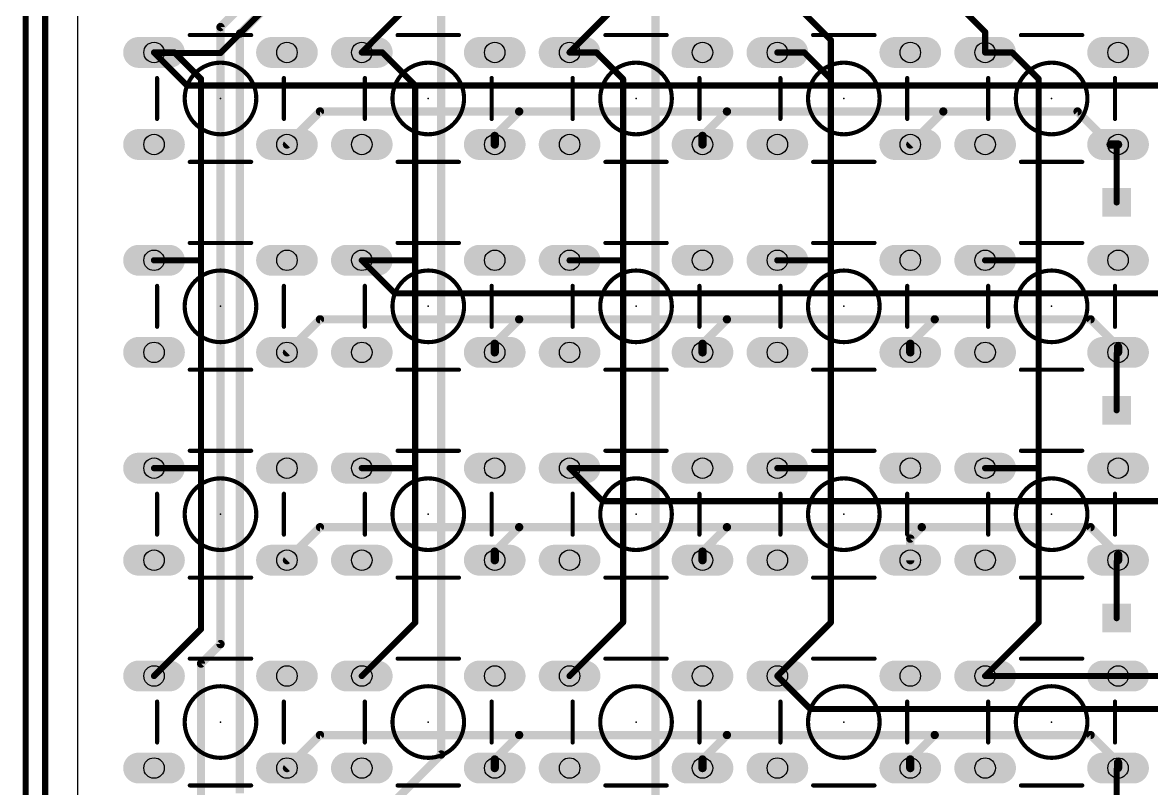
# Model space of a CAD drawing. Extents: x -3 to 108, y -3 to 135.
# Drawn here: x -2.7 to 52.5, y 28.8 to 66.3 of the extents above; entities that cross this region are included whole.
import ezdxf

# ---------------------------------------------------------------- set-up
doc = ezdxf.new("R2010")
doc.units = 0
for name, color, linetype in [('1', 22, 'CONTINUOUS'), ('16', 175, 'CONTINUOUS'), ('17', 82, 'CONTINUOUS'), ('20', 7, 'CONTINUOUS'), ('21', 253, 'CONTINUOUS'), ('23', 7, 'CONTINUOUS'), ('44', 253, 'CONTINUOUS')]:
    doc.layers.add(name, color=color, linetype=linetype)

# ---------------------------------------------------------------- blocks, each defined once
blk = doc.blocks.new('RECT')
blk.add_solid([(-0.5, -0.5), (0.5, -0.5), (-0.5, 0.5), (0.5, 0.5)])
blk = doc.blocks.new('LONGP100')
at = {"const_width": 1}
blk.add_lwpolyline([(-0.5, 0), (0.5, 0)], dxfattribs=at)
at = {"const_width": 0.5}
for points in [[(-0.5, 0.25, 1), (-0.5, -0.25)], [(0.5, -0.25, 1), (0.5, 0.25)]]:
    blk.add_lwpolyline(points, format="xyb", dxfattribs=at)

msp = doc.modelspace()

# ---------------------------------------------------------------- linework, layer by layer
at = {"layer": '1'}
for points, const_width in [([(-1.5875, -2.2225), (-1.5875, 133.985)], 0.3048), ([(10.16, 67.945), (6.985, 64.77)], 0.3048), ([(16.09, 66.9925), (13.895, 64.7975)], 0.3048), ([(25.9325, 66.675), (24.055, 64.7975)], 0.3048), ([(44.375, 65.7975), (43.4975, 66.675)], 0.3048), ([(44.375, 64.7975), (44.375, 65.7975)], 0.3048), ([(5.35, 63.1825), (3.735, 64.7975)], 0.3048), ([(3.7625, 64.77), (3.735, 64.7975)], 0.3048), ([(6.985, 64.77), (3.7625, 64.77)], 0.3048), ([(93.345, 63.1825), (5.35, 63.1825)], 0.3048), ([(11.85, 61.9125), (10.235, 60.2975)], 0.4064), ([(21.59, 61.9125), (11.85, 61.9125)], 0.4064), ([(20.395, 60.7175), (21.59, 61.9125)], 0.4064), ([(31.75, 61.9125), (21.59, 61.9125)], 0.4064), ([(30.555, 60.7175), (31.75, 61.9125)], 0.4064), ([(42.33, 61.9125), (31.75, 61.9125)], 0.4064), ([(42.33, 61.9125), (40.715, 60.2975)], 0.4064), ([(48.895, 61.9125), (42.33, 61.9125)], 0.4064), ([(50.51, 60.2975), (48.895, 61.9125)], 0.4064), ([(20.395, 60.2975), (20.395, 60.7175)], 0.4064), ([(30.555, 60.2975), (30.555, 60.7175)], 0.4064), ([(50.875, 60.2975), (50.51, 60.2975)], 0.4064), ([(50.805, 60.2275), (50.875, 60.2975)], 0.3048), ([(50.805, 57.4675), (50.805, 60.2275)], 0.3048), ([(15.51, 53.0225), (13.895, 54.6375)], 0.3048), ([(83.5025, 53.0225), (15.51, 53.0225)], 0.3048), ([(11.85, 51.7525), (10.235, 50.1375)], 0.4064), ([(21.59, 51.7525), (11.85, 51.7525)], 0.4064), ([(20.395, 50.5575), (21.59, 51.7525)], 0.4064), ([(31.75, 51.7525), (21.59, 51.7525)], 0.4064), ([(30.555, 50.5575), (31.75, 51.7525)], 0.4064), ([(41.91, 51.7525), (31.75, 51.7525)], 0.4064), ([(40.715, 50.5575), (41.91, 51.7525)], 0.4064), ([(49.53, 51.7525), (41.91, 51.7525)], 0.4064), ([(50.875, 50.4075), (49.53, 51.7525)], 0.4064), ([(20.395, 50.1375), (20.395, 50.5575)], 0.4064), ([(30.555, 50.1375), (30.555, 50.5575)], 0.4064), ([(40.715, 50.1375), (40.715, 50.5575)], 0.4064), ([(50.805, 50.0675), (50.875, 50.1375)], 0.3048), ([(50.875, 50.1375), (50.875, 50.4075)], 0.4064), ([(50.805, 47.3075), (50.805, 50.0675)], 0.3048), ([(25.67, 42.8625), (24.055, 44.4775)], 0.3048), ([(73.025, 42.8625), (25.67, 42.8625)], 0.3048), ([(11.85, 41.5925), (10.235, 39.9775)], 0.4064), ([(21.59, 41.5925), (11.85, 41.5925)], 0.4064), ([(20.395, 40.3975), (21.59, 41.5925)], 0.4064), ([(31.75, 41.5925), (21.59, 41.5925)], 0.4064), ([(30.555, 40.3975), (31.75, 41.5925)], 0.4064), ([(41.275, 41.5925), (31.75, 41.5925)], 0.4064), ([(40.715, 41.0325), (41.275, 41.5925)], 0.4064), ([(49.53, 41.5925), (41.275, 41.5925)], 0.4064), ([(50.875, 40.2475), (49.53, 41.5925)], 0.4064), ([(40.715, 39.9775), (40.715, 41.0325)], 0.4064), ([(20.395, 39.9775), (20.395, 40.3975)], 0.4064), ([(30.555, 39.9775), (30.555, 40.3975)], 0.4064), ([(50.875, 39.9775), (50.875, 40.2475)], 0.4064), ([(50.805, 39.9075), (50.875, 39.9775)], 0.3048), ([(50.805, 37.1475), (50.805, 39.9075)], 0.3048), ([(35.83, 32.7025), (34.215, 34.3175)], 0.3048), ([(62.865, 32.7025), (35.83, 32.7025)], 0.3048), ([(11.85, 31.4325), (10.235, 29.8175)], 0.4064), ([(21.59, 31.4325), (11.85, 31.4325)], 0.4064), ([(20.395, 30.2375), (21.59, 31.4325)], 0.4064), ([(31.75, 31.4325), (21.59, 31.4325)], 0.4064), ([(30.555, 30.2375), (31.75, 31.4325)], 0.4064), ([(41.91, 31.4325), (31.75, 31.4325)], 0.4064), ([(40.715, 30.2375), (41.91, 31.4325)], 0.4064), ([(49.53, 31.4325), (41.91, 31.4325)], 0.4064), ([(50.875, 30.0875), (49.53, 31.4325)], 0.4064), ([(20.395, 29.8175), (20.395, 30.2375)], 0.4064), ([(30.555, 29.8175), (30.555, 30.2375)], 0.4064), ([(40.715, 29.8175), (40.715, 30.2375)], 0.4064), ([(50.805, 29.7475), (50.875, 29.8175)], 0.3048), ([(50.805, 26.9875), (50.805, 29.7475)], 0.3048), ([(50.875, 29.8175), (50.875, 30.0875)], 0.4064)]:
    msp.add_lwpolyline(points, dxfattribs=dict(at, const_width=const_width))
for points, const_width in [([(44.4512, 65.7975, 1), (44.2988, 65.7975)], 0.1524), ([(44.3211, 65.7436, 1), (44.4289, 65.8514)], 0.1524), ([(3.7889, 64.8514, 1), (3.6811, 64.7436)], 0.1524), ([(3.7889, 64.8514, 1), (3.6811, 64.7436)], 0.1524), ([(3.7625, 64.8462, 1), (3.7625, 64.6938)], 0.1524), ([(3.7086, 64.7161, 1), (3.8164, 64.8239)], 0.1524), ([(6.9311, 64.8239, 1), (7.0389, 64.7161)], 0.1524), ([(6.985, 64.6938, 1), (6.985, 64.8462)], 0.1524), ([(13.8411, 64.8514, 1), (13.9489, 64.7436)], 0.1524), ([(24.0011, 64.8514, 1), (24.1089, 64.7436)], 0.1524), ([(44.2988, 64.7975, 1), (44.4512, 64.7975)], 0.1524), ([(5.35, 63.2587, 1), (5.35, 63.1063)], 0.1524), ([(5.2961, 63.1286, 1), (5.4039, 63.2364)], 0.1524), ([(11.85, 62.0141, 1), (11.85, 61.8109)], 0.2032), ([(11.9218, 61.8407, 1), (11.7782, 61.9843)], 0.2032), ([(21.59, 62.0141, 1), (21.59, 61.8109)], 0.2032), ([(21.6618, 61.8407, 1), (21.5182, 61.9843)], 0.2032), ([(21.59, 61.8109, 1), (21.59, 62.0141)], 0.2032), ([(31.75, 62.0141, 1), (31.75, 61.8109)], 0.2032), ([(31.8218, 61.8407, 1), (31.6782, 61.9843)], 0.2032), ([(31.75, 61.8109, 1), (31.75, 62.0141)], 0.2032), ([(42.33, 62.0141, 1), (42.33, 61.8109)], 0.2032), ([(42.4018, 61.8407, 1), (42.2582, 61.9843)], 0.2032), ([(42.33, 61.8109, 1), (42.33, 62.0141)], 0.2032), ([(48.9668, 61.9843, 1), (48.8232, 61.8407)], 0.2032), ([(48.895, 61.8109, 1), (48.895, 62.0141)], 0.2032), ([(20.4966, 60.7175, 1), (20.2934, 60.7175)], 0.2032), ([(20.3232, 60.7893, 1), (20.4668, 60.6457)], 0.2032), ([(30.6566, 60.7175, 1), (30.4534, 60.7175)], 0.2032), ([(30.4832, 60.7893, 1), (30.6268, 60.6457)], 0.2032), ([(10.1632, 60.3693, 1), (10.3068, 60.2257)], 0.2032), ([(20.2934, 60.2975, 1), (20.4966, 60.2975)], 0.2032), ([(30.4534, 60.2975, 1), (30.6566, 60.2975)], 0.2032), ([(40.6432, 60.3693, 1), (40.7868, 60.2257)], 0.2032), ([(50.51, 60.3991, 1), (50.51, 60.1959)], 0.2032), ([(50.4382, 60.2257, 1), (50.5818, 60.3693)], 0.2032), ([(50.8812, 60.2275, 1), (50.7288, 60.2275)], 0.1524), ([(50.7511, 60.2814, 1), (50.8589, 60.1736)], 0.1524), ([(50.9289, 60.2436, 1), (50.8211, 60.3514)], 0.1524), ([(50.875, 60.1959, 1), (50.875, 60.3991)], 0.2032), ([(50.7288, 57.4675, 1), (50.8812, 57.4675)], 0.1524), ([(13.9489, 54.6914, 1), (13.8411, 54.5836)], 0.1524), ([(15.51, 53.0987, 1), (15.51, 52.9463)], 0.1524), ([(15.4561, 52.9686, 1), (15.5639, 53.0764)], 0.1524), ([(11.85, 51.8541, 1), (11.85, 51.6509)], 0.2032), ([(11.9218, 51.6807, 1), (11.7782, 51.8243)], 0.2032), ([(21.59, 51.8541, 1), (21.59, 51.6509)], 0.2032), ([(21.6618, 51.6807, 1), (21.5182, 51.8243)], 0.2032), ([(21.59, 51.6509, 1), (21.59, 51.8541)], 0.2032), ([(31.75, 51.8541, 1), (31.75, 51.6509)], 0.2032), ([(31.8218, 51.6807, 1), (31.6782, 51.8243)], 0.2032), ([(31.75, 51.6509, 1), (31.75, 51.8541)], 0.2032), ([(41.91, 51.8541, 1), (41.91, 51.6509)], 0.2032), ([(41.9818, 51.6807, 1), (41.8382, 51.8243)], 0.2032), ([(41.91, 51.6509, 1), (41.91, 51.8541)], 0.2032), ([(49.6018, 51.8243, 1), (49.4582, 51.6807)], 0.2032), ([(49.53, 51.6509, 1), (49.53, 51.8541)], 0.2032), ([(10.1632, 50.2093, 1), (10.3068, 50.0657)], 0.2032), ([(20.4966, 50.5575, 1), (20.2934, 50.5575)], 0.2032), ([(20.2934, 50.1375, 1), (20.4966, 50.1375)], 0.2032), ([(20.3232, 50.6293, 1), (20.4668, 50.4857)], 0.2032), ([(30.6566, 50.5575, 1), (30.4534, 50.5575)], 0.2032), ([(30.4534, 50.1375, 1), (30.6566, 50.1375)], 0.2032), ([(30.4832, 50.6293, 1), (30.6268, 50.4857)], 0.2032), ([(40.8166, 50.5575, 1), (40.6134, 50.5575)], 0.2032), ([(40.6134, 50.1375, 1), (40.8166, 50.1375)], 0.2032), ([(40.6432, 50.6293, 1), (40.7868, 50.4857)], 0.2032), ([(50.9766, 50.4075, 1), (50.7734, 50.4075)], 0.2032), ([(50.7734, 50.1375, 1), (50.9766, 50.1375)], 0.2032), ([(50.8032, 50.3357, 1), (50.9468, 50.4793)], 0.2032), ([(50.9289, 50.0836, 1), (50.8211, 50.1914)], 0.1524), ([(50.8812, 50.0675, 1), (50.7288, 50.0675)], 0.1524), ([(50.7511, 50.1214, 1), (50.8589, 50.0136)], 0.1524), ([(50.7288, 47.3075, 1), (50.8812, 47.3075)], 0.1524), ([(24.1089, 44.5314, 1), (24.0011, 44.4236)], 0.1524), ([(25.67, 42.9387, 1), (25.67, 42.7863)], 0.1524), ([(25.6161, 42.8086, 1), (25.7239, 42.9164)], 0.1524), ([(11.85, 41.6941, 1), (11.85, 41.4909)], 0.2032), ([(11.9218, 41.5207, 1), (11.7782, 41.6643)], 0.2032), ([(21.59, 41.6941, 1), (21.59, 41.4909)], 0.2032), ([(21.6618, 41.5207, 1), (21.5182, 41.6643)], 0.2032), ([(21.59, 41.4909, 1), (21.59, 41.6941)], 0.2032), ([(31.75, 41.6941, 1), (31.75, 41.4909)], 0.2032), ([(31.8218, 41.5207, 1), (31.6782, 41.6643)], 0.2032), ([(31.75, 41.4909, 1), (31.75, 41.6941)], 0.2032), ([(41.275, 41.6941, 1), (41.275, 41.4909)], 0.2032), ([(41.3468, 41.5207, 1), (41.2032, 41.6643)], 0.2032), ([(41.275, 41.4909, 1), (41.275, 41.6941)], 0.2032), ([(49.6018, 41.6643, 1), (49.4582, 41.5207)], 0.2032), ([(49.53, 41.4909, 1), (49.53, 41.6941)], 0.2032), ([(40.8166, 41.0325, 1), (40.6134, 41.0325)], 0.2032), ([(40.6432, 41.1043, 1), (40.7868, 40.9607)], 0.2032), ([(20.4966, 40.3975, 1), (20.2934, 40.3975)], 0.2032), ([(20.3232, 40.4693, 1), (20.4668, 40.3257)], 0.2032), ([(30.6566, 40.3975, 1), (30.4534, 40.3975)], 0.2032), ([(30.4832, 40.4693, 1), (30.6268, 40.3257)], 0.2032), ([(50.9766, 40.2475, 1), (50.7734, 40.2475)], 0.2032), ([(50.8032, 40.1757, 1), (50.9468, 40.3193)], 0.2032), ([(10.1632, 40.0493, 1), (10.3068, 39.9057)], 0.2032), ([(20.2934, 39.9775, 1), (20.4966, 39.9775)], 0.2032), ([(30.4534, 39.9775, 1), (30.6566, 39.9775)], 0.2032), ([(40.6134, 39.9775, 1), (40.8166, 39.9775)], 0.2032), ([(50.8812, 39.9075, 1), (50.7288, 39.9075)], 0.1524), ([(50.7511, 39.9614, 1), (50.8589, 39.8536)], 0.1524), ([(50.7734, 39.9775, 1), (50.9766, 39.9775)], 0.2032), ([(50.9289, 39.9236, 1), (50.8211, 40.0314)], 0.1524), ([(50.7288, 37.1475, 1), (50.8812, 37.1475)], 0.1524), ([(34.2689, 34.3714, 1), (34.1611, 34.2636)], 0.1524), ([(35.83, 32.7787, 1), (35.83, 32.6263)], 0.1524), ([(35.7761, 32.6486, 1), (35.8839, 32.7564)], 0.1524), ([(11.85, 31.5341, 1), (11.85, 31.3309)], 0.2032), ([(11.9218, 31.3607, 1), (11.7782, 31.5043)], 0.2032), ([(21.59, 31.5341, 1), (21.59, 31.3309)], 0.2032), ([(21.6618, 31.3607, 1), (21.5182, 31.5043)], 0.2032), ([(21.59, 31.3309, 1), (21.59, 31.5341)], 0.2032), ([(31.75, 31.5341, 1), (31.75, 31.3309)], 0.2032), ([(31.8218, 31.3607, 1), (31.6782, 31.5043)], 0.2032), ([(31.75, 31.3309, 1), (31.75, 31.5341)], 0.2032), ([(41.91, 31.5341, 1), (41.91, 31.3309)], 0.2032), ([(41.9818, 31.3607, 1), (41.8382, 31.5043)], 0.2032), ([(41.91, 31.3309, 1), (41.91, 31.5341)], 0.2032), ([(49.6018, 31.5043, 1), (49.4582, 31.3607)], 0.2032), ([(49.53, 31.3309, 1), (49.53, 31.5341)], 0.2032), ([(20.4966, 30.2375, 1), (20.2934, 30.2375)], 0.2032), ([(20.3232, 30.3093, 1), (20.4668, 30.1657)], 0.2032), ([(30.6566, 30.2375, 1), (30.4534, 30.2375)], 0.2032), ([(30.4832, 30.3093, 1), (30.6268, 30.1657)], 0.2032), ([(40.8166, 30.2375, 1), (40.6134, 30.2375)], 0.2032), ([(40.6432, 30.3093, 1), (40.7868, 30.1657)], 0.2032), ([(10.1632, 29.8893, 1), (10.3068, 29.7457)], 0.2032), ([(20.2934, 29.8175, 1), (20.4966, 29.8175)], 0.2032), ([(30.4534, 29.8175, 1), (30.6566, 29.8175)], 0.2032), ([(40.6134, 29.8175, 1), (40.8166, 29.8175)], 0.2032), ([(50.8812, 29.7475, 1), (50.7288, 29.7475)], 0.1524), ([(50.7511, 29.8014, 1), (50.8589, 29.6936)], 0.1524), ([(50.9766, 30.0875, 1), (50.7734, 30.0875)], 0.2032), ([(50.7734, 29.8175, 1), (50.9766, 29.8175)], 0.2032), ([(50.8032, 30.0157, 1), (50.9468, 30.1593)], 0.2032), ([(50.9289, 29.7636, 1), (50.8211, 29.8714)], 0.1524)]:
    msp.add_lwpolyline(points, format="xyb", dxfattribs=dict(at, const_width=const_width))
at = {"layer": '16'}
for points, const_width in [([(-2.54, -2.54), (-2.54, 134.62)], 0.3048), ([(6.985, 66.04), (16.51, 75.565)], 0.4064), ([(16.8275, 74.6125), (7.9375, 65.7225)], 0.4064), ([(17.78, 72.39), (17.78, 30.48)], 0.4064), ([(28.2575, 68.8975), (28.2575, 26.67)], 0.4064), ([(34.925, 67.31), (36.83, 65.405)], 0.3048), ([(6.985, 35.8775), (6.985, 66.04)], 0.4064), ([(7.9375, 65.7225), (7.9375, 28.575)], 0.4064), ([(36.83, 65.405), (36.83, 63.5)], 0.3048), ([(3.735, 64.7975), (4.735, 64.7975)], 0.3048), ([(4.735, 64.7975), (6.0325, 63.5)], 0.3048), ([(13.895, 64.7975), (14.895, 64.7975)], 0.3048), ([(14.895, 64.7975), (16.51, 63.1825)], 0.3048), ([(24.055, 64.7975), (25.3725, 64.7975)], 0.3048), ([(25.3725, 64.7975), (26.67, 63.5)], 0.3048), ([(34.215, 64.7975), (35.5325, 64.7975)], 0.3048), ([(35.5325, 64.7975), (36.83, 63.5)], 0.3048), ([(44.375, 64.7975), (45.6925, 64.7975)], 0.3048), ([(45.6925, 64.7975), (46.99, 63.5)], 0.3048), ([(6.0325, 63.5), (6.0325, 54.61)], 0.3048), ([(26.67, 63.5), (26.67, 54.61)], 0.3048), ([(36.83, 63.5), (36.83, 54.61)], 0.3048), ([(46.99, 63.5), (46.99, 54.61)], 0.3048), ([(16.51, 63.1825), (16.51, 54.61)], 0.3048), ([(3.735, 54.6375), (6.005, 54.6375)], 0.3048), ([(6.005, 54.6375), (6.0325, 54.61)], 0.3048), ([(6.0325, 54.61), (6.0325, 44.45)], 0.3048), ([(13.895, 54.6375), (16.4825, 54.6375)], 0.3048), ([(16.4825, 54.6375), (16.51, 54.61)], 0.3048), ([(16.51, 54.61), (16.51, 44.45)], 0.3048), ([(24.055, 54.6375), (26.6425, 54.6375)], 0.3048), ([(26.6425, 54.6375), (26.67, 54.61)], 0.3048), ([(26.67, 54.61), (26.67, 44.45)], 0.3048), ([(34.215, 54.6375), (36.8025, 54.6375)], 0.3048), ([(36.8025, 54.6375), (36.83, 54.61)], 0.3048), ([(36.83, 54.61), (36.83, 44.45)], 0.3048), ([(44.375, 54.6375), (46.9625, 54.6375)], 0.3048), ([(46.9625, 54.6375), (46.99, 54.61)], 0.3048), ([(46.99, 54.61), (46.99, 44.45)], 0.3048), ([(3.735, 44.4775), (6.005, 44.4775)], 0.3048), ([(6.005, 44.4775), (6.0325, 44.45)], 0.3048), ([(6.0325, 44.45), (6.0325, 36.615)], 0.3048), ([(13.895, 44.4775), (16.4825, 44.4775)], 0.3048), ([(16.4825, 44.4775), (16.51, 44.45)], 0.3048), ([(16.51, 44.45), (16.51, 36.9325)], 0.3048), ([(24.055, 44.4775), (26.6425, 44.4775)], 0.3048), ([(26.6425, 44.4775), (26.67, 44.45)], 0.3048), ([(26.67, 44.45), (26.67, 36.9325)], 0.3048), ([(34.215, 44.4775), (36.8025, 44.4775)], 0.3048), ([(36.8025, 44.4775), (36.83, 44.45)], 0.3048), ([(36.83, 44.45), (36.83, 36.9325)], 0.3048), ([(44.375, 44.4775), (46.9625, 44.4775)], 0.3048), ([(46.9625, 44.4775), (46.99, 44.45)], 0.3048), ([(46.99, 44.45), (46.99, 36.9325)], 0.3048), ([(16.51, 36.9325), (13.895, 34.3175)], 0.3048), ([(26.67, 36.9325), (24.055, 34.3175)], 0.3048), ([(36.83, 36.9325), (34.215, 34.3175)], 0.3048), ([(46.99, 36.9325), (44.375, 34.3175)], 0.3048), ([(6.0325, 36.615), (3.735, 34.3175)], 0.3048), ([(6.0325, 34.925), (6.985, 35.8775)], 0.4064), ([(6.0325, 28.2575), (6.0325, 34.925)], 0.4064), ([(54.535, 34.3175), (44.375, 34.3175)], 0.3048), ([(17.78, 30.48), (15.24, 27.94)], 0.4064)]:
    msp.add_lwpolyline(points, dxfattribs=dict(at, const_width=const_width))
for points, const_width in [([(7.0866, 66.04, 1), (6.8834, 66.04)], 0.2032), ([(6.9132, 66.1118, 1), (7.0568, 65.9682)], 0.2032), ([(8.0391, 65.7225, 1), (7.8359, 65.7225)], 0.2032), ([(7.8657, 65.7943, 1), (8.0093, 65.6507)], 0.2032), ([(36.9062, 65.405, 1), (36.7538, 65.405)], 0.1524), ([(36.7761, 65.3511, 1), (36.8839, 65.4589)], 0.1524), ([(3.735, 64.8737, 1), (3.735, 64.7213)], 0.1524), ([(4.7889, 64.8514, 1), (4.6811, 64.7436)], 0.1524), ([(4.735, 64.7213, 1), (4.735, 64.8737)], 0.1524), ([(13.895, 64.8737, 1), (13.895, 64.7213)], 0.1524), ([(14.9489, 64.8514, 1), (14.8411, 64.7436)], 0.1524), ([(14.895, 64.7213, 1), (14.895, 64.8737)], 0.1524), ([(24.055, 64.8737, 1), (24.055, 64.7213)], 0.1524), ([(25.4264, 64.8514, 1), (25.3186, 64.7436)], 0.1524), ([(25.3725, 64.7213, 1), (25.3725, 64.8737)], 0.1524), ([(34.215, 64.8737, 1), (34.215, 64.7213)], 0.1524), ([(35.5864, 64.8514, 1), (35.4786, 64.7436)], 0.1524), ([(35.5325, 64.7213, 1), (35.5325, 64.8737)], 0.1524), ([(44.375, 64.8737, 1), (44.375, 64.7213)], 0.1524), ([(45.7464, 64.8514, 1), (45.6386, 64.7436)], 0.1524), ([(45.6925, 64.7213, 1), (45.6925, 64.8737)], 0.1524), ([(6.1087, 63.5, 1), (5.9563, 63.5)], 0.1524), ([(5.9786, 63.4461, 1), (6.0864, 63.5539)], 0.1524), ([(26.7462, 63.5, 1), (26.5938, 63.5)], 0.1524), ([(26.6161, 63.4461, 1), (26.7239, 63.5539)], 0.1524), ([(36.9062, 63.5, 1), (36.7538, 63.5)], 0.1524), ([(36.7538, 63.5, 1), (36.9062, 63.5)], 0.1524), ([(36.7761, 63.4461, 1), (36.8839, 63.5539)], 0.1524), ([(47.0662, 63.5, 1), (46.9138, 63.5)], 0.1524), ([(46.9361, 63.4461, 1), (47.0439, 63.5539)], 0.1524), ([(16.5862, 63.1825, 1), (16.4338, 63.1825)], 0.1524), ([(16.4561, 63.1286, 1), (16.5639, 63.2364)], 0.1524), ([(3.735, 54.7137, 1), (3.735, 54.5613)], 0.1524), ([(6.0589, 54.6914, 1), (5.9511, 54.5836)], 0.1524), ([(6.1087, 54.61, 1), (5.9563, 54.61)], 0.1524), ([(5.9563, 54.61, 1), (6.1087, 54.61)], 0.1524), ([(5.9786, 54.5561, 1), (6.0864, 54.6639)], 0.1524), ([(6.005, 54.5613, 1), (6.005, 54.7137)], 0.1524), ([(13.895, 54.7137, 1), (13.895, 54.5613)], 0.1524), ([(16.5364, 54.6914, 1), (16.4286, 54.5836)], 0.1524), ([(16.5862, 54.61, 1), (16.4338, 54.61)], 0.1524), ([(16.4338, 54.61, 1), (16.5862, 54.61)], 0.1524), ([(16.4561, 54.5561, 1), (16.5639, 54.6639)], 0.1524), ([(16.4825, 54.5613, 1), (16.4825, 54.7137)], 0.1524), ([(24.055, 54.7137, 1), (24.055, 54.5613)], 0.1524), ([(26.6964, 54.6914, 1), (26.5886, 54.5836)], 0.1524), ([(26.7462, 54.61, 1), (26.5938, 54.61)], 0.1524), ([(26.5938, 54.61, 1), (26.7462, 54.61)], 0.1524), ([(26.6161, 54.5561, 1), (26.7239, 54.6639)], 0.1524), ([(26.6425, 54.5613, 1), (26.6425, 54.7137)], 0.1524), ([(34.215, 54.7137, 1), (34.215, 54.5613)], 0.1524), ([(36.8564, 54.6914, 1), (36.7486, 54.5836)], 0.1524), ([(36.9062, 54.61, 1), (36.7538, 54.61)], 0.1524), ([(36.7538, 54.61, 1), (36.9062, 54.61)], 0.1524), ([(36.7761, 54.5561, 1), (36.8839, 54.6639)], 0.1524), ([(36.8025, 54.5613, 1), (36.8025, 54.7137)], 0.1524), ([(44.375, 54.7137, 1), (44.375, 54.5613)], 0.1524), ([(47.0164, 54.6914, 1), (46.9086, 54.5836)], 0.1524), ([(47.0662, 54.61, 1), (46.9138, 54.61)], 0.1524), ([(46.9138, 54.61, 1), (47.0662, 54.61)], 0.1524), ([(46.9361, 54.5561, 1), (47.0439, 54.6639)], 0.1524), ([(46.9625, 54.5613, 1), (46.9625, 54.7137)], 0.1524), ([(3.735, 44.5537, 1), (3.735, 44.4013)], 0.1524), ([(6.0589, 44.5314, 1), (5.9511, 44.4236)], 0.1524), ([(6.1087, 44.45, 1), (5.9563, 44.45)], 0.1524), ([(5.9563, 44.45, 1), (6.1087, 44.45)], 0.1524), ([(5.9786, 44.3961, 1), (6.0864, 44.5039)], 0.1524), ([(6.005, 44.4013, 1), (6.005, 44.5537)], 0.1524), ([(13.895, 44.5537, 1), (13.895, 44.4013)], 0.1524), ([(16.5364, 44.5314, 1), (16.4286, 44.4236)], 0.1524), ([(16.5862, 44.45, 1), (16.4338, 44.45)], 0.1524), ([(16.4338, 44.45, 1), (16.5862, 44.45)], 0.1524), ([(16.4561, 44.3961, 1), (16.5639, 44.5039)], 0.1524), ([(16.4825, 44.4013, 1), (16.4825, 44.5537)], 0.1524), ([(24.055, 44.5537, 1), (24.055, 44.4013)], 0.1524), ([(26.6964, 44.5314, 1), (26.5886, 44.4236)], 0.1524), ([(26.7462, 44.45, 1), (26.5938, 44.45)], 0.1524), ([(26.5938, 44.45, 1), (26.7462, 44.45)], 0.1524), ([(26.6161, 44.3961, 1), (26.7239, 44.5039)], 0.1524), ([(26.6425, 44.4013, 1), (26.6425, 44.5537)], 0.1524), ([(34.215, 44.5537, 1), (34.215, 44.4013)], 0.1524), ([(36.8564, 44.5314, 1), (36.7486, 44.4236)], 0.1524), ([(36.9062, 44.45, 1), (36.7538, 44.45)], 0.1524), ([(36.7538, 44.45, 1), (36.9062, 44.45)], 0.1524), ([(36.7761, 44.3961, 1), (36.8839, 44.5039)], 0.1524), ([(36.8025, 44.4013, 1), (36.8025, 44.5537)], 0.1524), ([(44.375, 44.5537, 1), (44.375, 44.4013)], 0.1524), ([(47.0164, 44.5314, 1), (46.9086, 44.4236)], 0.1524), ([(47.0662, 44.45, 1), (46.9138, 44.45)], 0.1524), ([(46.9138, 44.45, 1), (47.0662, 44.45)], 0.1524), ([(46.9361, 44.3961, 1), (47.0439, 44.5039)], 0.1524), ([(46.9625, 44.4013, 1), (46.9625, 44.5537)], 0.1524), ([(16.4338, 36.9325, 1), (16.5862, 36.9325)], 0.1524), ([(16.5639, 36.8786, 1), (16.4561, 36.9864)], 0.1524), ([(26.5938, 36.9325, 1), (26.7462, 36.9325)], 0.1524), ([(26.7239, 36.8786, 1), (26.6161, 36.9864)], 0.1524), ([(36.7538, 36.9325, 1), (36.9062, 36.9325)], 0.1524), ([(36.8839, 36.8786, 1), (36.7761, 36.9864)], 0.1524), ([(46.9138, 36.9325, 1), (47.0662, 36.9325)], 0.1524), ([(47.0439, 36.8786, 1), (46.9361, 36.9864)], 0.1524), ([(5.9563, 36.615, 1), (6.1087, 36.615)], 0.1524), ([(6.0864, 36.5611, 1), (5.9786, 36.6689)], 0.1524), ([(6.8834, 35.8775, 1), (7.0866, 35.8775)], 0.2032), ([(7.0568, 35.8057, 1), (6.9132, 35.9493)], 0.2032), ([(6.1341, 34.925, 1), (5.9309, 34.925)], 0.2032), ([(5.9607, 34.9968, 1), (6.1043, 34.8532)], 0.2032), ([(3.6811, 34.3714, 1), (3.7889, 34.2636)], 0.1524), ([(13.8411, 34.3714, 1), (13.9489, 34.2636)], 0.1524), ([(24.0011, 34.3714, 1), (24.1089, 34.2636)], 0.1524), ([(34.1611, 34.3714, 1), (34.2689, 34.2636)], 0.1524), ([(44.375, 34.3937, 1), (44.375, 34.2413)], 0.1524), ([(44.3211, 34.3714, 1), (44.4289, 34.2636)], 0.1524), ([(17.6784, 30.48, 1), (17.8816, 30.48)], 0.2032), ([(17.8518, 30.4082, 1), (17.7082, 30.5518)], 0.2032)]:
    msp.add_lwpolyline(points, format="xyb", dxfattribs=dict(at, const_width=const_width))
at = {"layer": '20'}
msp.add_line((0, 132.3975), (0, 0), dxfattribs=at)
at = {"layer": '21', "const_width": 0.2032}
for points in [[(8.485, 65.6475), (5.485, 65.6475)], [(18.645, 65.6475), (15.645, 65.6475)], [(28.805, 65.6475), (25.805, 65.6475)], [(38.965, 65.6475), (35.965, 65.6475)], [(49.125, 65.6475), (46.125, 65.6475)], [(3.885, 61.5475), (3.885, 63.5475)], [(10.085, 61.5475), (10.085, 63.5475)], [(14.045, 61.5475), (14.045, 63.5475)], [(20.245, 61.5475), (20.245, 63.5475)], [(24.205, 61.5475), (24.205, 63.5475)], [(30.405, 61.5475), (30.405, 63.5475)], [(34.365, 61.5475), (34.365, 63.5475)], [(40.565, 61.5475), (40.565, 63.5475)], [(44.525, 61.5475), (44.525, 63.5475)], [(50.725, 61.5475), (50.725, 63.5475)], [(8.485, 59.4475), (5.485, 59.4475)], [(18.645, 59.4475), (15.645, 59.4475)], [(28.805, 59.4475), (25.805, 59.4475)], [(38.965, 59.4475), (35.965, 59.4475)], [(49.125, 59.4475), (46.125, 59.4475)], [(8.485, 55.4875), (5.485, 55.4875)], [(18.645, 55.4875), (15.645, 55.4875)], [(28.805, 55.4875), (25.805, 55.4875)], [(38.965, 55.4875), (35.965, 55.4875)], [(49.125, 55.4875), (46.125, 55.4875)], [(3.885, 51.3875), (3.885, 53.3875)], [(10.085, 51.3875), (10.085, 53.3875)], [(14.045, 51.3875), (14.045, 53.3875)], [(20.245, 51.3875), (20.245, 53.3875)], [(24.205, 51.3875), (24.205, 53.3875)], [(30.405, 51.3875), (30.405, 53.3875)], [(34.365, 51.3875), (34.365, 53.3875)], [(40.565, 51.3875), (40.565, 53.3875)], [(44.525, 51.3875), (44.525, 53.3875)], [(50.725, 51.3875), (50.725, 53.3875)], [(8.485, 49.2875), (5.485, 49.2875)], [(18.645, 49.2875), (15.645, 49.2875)], [(28.805, 49.2875), (25.805, 49.2875)], [(38.965, 49.2875), (35.965, 49.2875)], [(49.125, 49.2875), (46.125, 49.2875)], [(8.485, 45.3275), (5.485, 45.3275)], [(18.645, 45.3275), (15.645, 45.3275)], [(28.805, 45.3275), (25.805, 45.3275)], [(38.965, 45.3275), (35.965, 45.3275)], [(49.125, 45.3275), (46.125, 45.3275)], [(3.885, 41.2275), (3.885, 43.2275)], [(10.085, 41.2275), (10.085, 43.2275)], [(14.045, 41.2275), (14.045, 43.2275)], [(20.245, 41.2275), (20.245, 43.2275)], [(24.205, 41.2275), (24.205, 43.2275)], [(30.405, 41.2275), (30.405, 43.2275)], [(34.365, 41.2275), (34.365, 43.2275)], [(40.565, 41.2275), (40.565, 43.2275)], [(44.525, 41.2275), (44.525, 43.2275)], [(50.725, 41.2275), (50.725, 43.2275)], [(8.485, 39.1275), (5.485, 39.1275)], [(18.645, 39.1275), (15.645, 39.1275)], [(28.805, 39.1275), (25.805, 39.1275)], [(38.965, 39.1275), (35.965, 39.1275)], [(49.125, 39.1275), (46.125, 39.1275)], [(8.485, 35.1675), (5.485, 35.1675)], [(18.645, 35.1675), (15.645, 35.1675)], [(28.805, 35.1675), (25.805, 35.1675)], [(38.965, 35.1675), (35.965, 35.1675)], [(49.125, 35.1675), (46.125, 35.1675)], [(3.885, 31.0675), (3.885, 33.0675)], [(10.085, 31.0675), (10.085, 33.0675)], [(14.045, 31.0675), (14.045, 33.0675)], [(20.245, 31.0675), (20.245, 33.0675)], [(24.205, 31.0675), (24.205, 33.0675)], [(30.405, 31.0675), (30.405, 33.0675)], [(34.365, 31.0675), (34.365, 33.0675)], [(40.565, 31.0675), (40.565, 33.0675)], [(44.525, 31.0675), (44.525, 33.0675)], [(50.725, 31.0675), (50.725, 33.0675)], [(8.485, 28.9675), (5.485, 28.9675)], [(18.645, 28.9675), (15.645, 28.9675)], [(28.805, 28.9675), (25.805, 28.9675)], [(38.965, 28.9675), (35.965, 28.9675)], [(49.125, 28.9675), (46.125, 28.9675)]]:
    msp.add_lwpolyline(points, dxfattribs=at)
at = {"layer": '21'}
for points, const_width in [([(5.485, 65.6983, 1), (5.485, 65.5967)], 0.1016), ([(8.485, 65.5967, 1), (8.485, 65.6983)], 0.1016), ([(15.645, 65.6983, 1), (15.645, 65.5967)], 0.1016), ([(18.645, 65.5967, 1), (18.645, 65.6983)], 0.1016), ([(25.805, 65.6983, 1), (25.805, 65.5967)], 0.1016), ([(28.805, 65.5967, 1), (28.805, 65.6983)], 0.1016), ([(35.965, 65.6983, 1), (35.965, 65.5967)], 0.1016), ([(38.965, 65.5967, 1), (38.965, 65.6983)], 0.1016), ([(46.125, 65.6983, 1), (46.125, 65.5967)], 0.1016), ([(49.125, 65.5967, 1), (49.125, 65.6983)], 0.1016), ([(6.985, 60.7975, 1), (6.985, 64.2975, 1), (6.985, 60.7975)], 0.2032), ([(17.145, 60.7975, 1), (17.145, 64.2975, 1), (17.145, 60.7975)], 0.2032), ([(27.305, 60.7975, 1), (27.305, 64.2975, 1), (27.305, 60.7975)], 0.2032), ([(37.465, 60.7975, 1), (37.465, 64.2975, 1), (37.465, 60.7975)], 0.2032), ([(47.625, 60.7975, 1), (47.625, 64.2975, 1), (47.625, 60.7975)], 0.2032), ([(3.9358, 63.5475, 1), (3.8342, 63.5475)], 0.1016), ([(10.1358, 63.5475, 1), (10.0342, 63.5475)], 0.1016), ([(14.0958, 63.5475, 1), (13.9942, 63.5475)], 0.1016), ([(20.2958, 63.5475, 1), (20.1942, 63.5475)], 0.1016), ([(24.2558, 63.5475, 1), (24.1542, 63.5475)], 0.1016), ([(30.4558, 63.5475, 1), (30.3542, 63.5475)], 0.1016), ([(34.4158, 63.5475, 1), (34.3142, 63.5475)], 0.1016), ([(40.6158, 63.5475, 1), (40.5142, 63.5475)], 0.1016), ([(44.5758, 63.5475, 1), (44.4742, 63.5475)], 0.1016), ([(50.7758, 63.5475, 1), (50.6742, 63.5475)], 0.1016), ([(3.8342, 61.5475, 1), (3.9358, 61.5475)], 0.1016), ([(10.0342, 61.5475, 1), (10.1358, 61.5475)], 0.1016), ([(13.9942, 61.5475, 1), (14.0958, 61.5475)], 0.1016), ([(20.1942, 61.5475, 1), (20.2958, 61.5475)], 0.1016), ([(24.1542, 61.5475, 1), (24.2558, 61.5475)], 0.1016), ([(30.3542, 61.5475, 1), (30.4558, 61.5475)], 0.1016), ([(34.3142, 61.5475, 1), (34.4158, 61.5475)], 0.1016), ([(40.5142, 61.5475, 1), (40.6158, 61.5475)], 0.1016), ([(44.4742, 61.5475, 1), (44.5758, 61.5475)], 0.1016), ([(50.6742, 61.5475, 1), (50.7758, 61.5475)], 0.1016), ([(5.485, 59.4983, 1), (5.485, 59.3967)], 0.1016), ([(8.485, 59.3967, 1), (8.485, 59.4983)], 0.1016), ([(15.645, 59.4983, 1), (15.645, 59.3967)], 0.1016), ([(18.645, 59.3967, 1), (18.645, 59.4983)], 0.1016), ([(25.805, 59.4983, 1), (25.805, 59.3967)], 0.1016), ([(28.805, 59.3967, 1), (28.805, 59.4983)], 0.1016), ([(35.965, 59.4983, 1), (35.965, 59.3967)], 0.1016), ([(38.965, 59.3967, 1), (38.965, 59.4983)], 0.1016), ([(46.125, 59.4983, 1), (46.125, 59.3967)], 0.1016), ([(49.125, 59.3967, 1), (49.125, 59.4983)], 0.1016), ([(5.485, 55.5383, 1), (5.485, 55.4367)], 0.1016), ([(8.485, 55.4367, 1), (8.485, 55.5383)], 0.1016), ([(15.645, 55.5383, 1), (15.645, 55.4367)], 0.1016), ([(18.645, 55.4367, 1), (18.645, 55.5383)], 0.1016), ([(25.805, 55.5383, 1), (25.805, 55.4367)], 0.1016), ([(28.805, 55.4367, 1), (28.805, 55.5383)], 0.1016), ([(35.965, 55.5383, 1), (35.965, 55.4367)], 0.1016), ([(38.965, 55.4367, 1), (38.965, 55.5383)], 0.1016), ([(46.125, 55.5383, 1), (46.125, 55.4367)], 0.1016), ([(49.125, 55.4367, 1), (49.125, 55.5383)], 0.1016), ([(6.985, 50.6375, 1), (6.985, 54.1375, 1), (6.985, 50.6375)], 0.2032), ([(17.145, 50.6375, 1), (17.145, 54.1375, 1), (17.145, 50.6375)], 0.2032), ([(27.305, 50.6375, 1), (27.305, 54.1375, 1), (27.305, 50.6375)], 0.2032), ([(37.465, 50.6375, 1), (37.465, 54.1375, 1), (37.465, 50.6375)], 0.2032), ([(47.625, 50.6375, 1), (47.625, 54.1375, 1), (47.625, 50.6375)], 0.2032), ([(3.9358, 53.3875, 1), (3.8342, 53.3875)], 0.1016), ([(10.1358, 53.3875, 1), (10.0342, 53.3875)], 0.1016), ([(14.0958, 53.3875, 1), (13.9942, 53.3875)], 0.1016), ([(20.2958, 53.3875, 1), (20.1942, 53.3875)], 0.1016), ([(24.2558, 53.3875, 1), (24.1542, 53.3875)], 0.1016), ([(30.4558, 53.3875, 1), (30.3542, 53.3875)], 0.1016), ([(34.4158, 53.3875, 1), (34.3142, 53.3875)], 0.1016), ([(40.6158, 53.3875, 1), (40.5142, 53.3875)], 0.1016), ([(44.5758, 53.3875, 1), (44.4742, 53.3875)], 0.1016), ([(50.7758, 53.3875, 1), (50.6742, 53.3875)], 0.1016), ([(3.8342, 51.3875, 1), (3.9358, 51.3875)], 0.1016), ([(10.0342, 51.3875, 1), (10.1358, 51.3875)], 0.1016), ([(13.9942, 51.3875, 1), (14.0958, 51.3875)], 0.1016), ([(20.1942, 51.3875, 1), (20.2958, 51.3875)], 0.1016), ([(24.1542, 51.3875, 1), (24.2558, 51.3875)], 0.1016), ([(30.3542, 51.3875, 1), (30.4558, 51.3875)], 0.1016), ([(34.3142, 51.3875, 1), (34.4158, 51.3875)], 0.1016), ([(40.5142, 51.3875, 1), (40.6158, 51.3875)], 0.1016), ([(44.4742, 51.3875, 1), (44.5758, 51.3875)], 0.1016), ([(50.6742, 51.3875, 1), (50.7758, 51.3875)], 0.1016), ([(5.485, 49.3383, 1), (5.485, 49.2367)], 0.1016), ([(8.485, 49.2367, 1), (8.485, 49.3383)], 0.1016), ([(15.645, 49.3383, 1), (15.645, 49.2367)], 0.1016), ([(18.645, 49.2367, 1), (18.645, 49.3383)], 0.1016), ([(25.805, 49.3383, 1), (25.805, 49.2367)], 0.1016), ([(28.805, 49.2367, 1), (28.805, 49.3383)], 0.1016), ([(35.965, 49.3383, 1), (35.965, 49.2367)], 0.1016), ([(38.965, 49.2367, 1), (38.965, 49.3383)], 0.1016), ([(46.125, 49.3383, 1), (46.125, 49.2367)], 0.1016), ([(49.125, 49.2367, 1), (49.125, 49.3383)], 0.1016), ([(5.485, 45.3783, 1), (5.485, 45.2767)], 0.1016), ([(8.485, 45.2767, 1), (8.485, 45.3783)], 0.1016), ([(15.645, 45.3783, 1), (15.645, 45.2767)], 0.1016), ([(18.645, 45.2767, 1), (18.645, 45.3783)], 0.1016), ([(25.805, 45.3783, 1), (25.805, 45.2767)], 0.1016), ([(28.805, 45.2767, 1), (28.805, 45.3783)], 0.1016), ([(35.965, 45.3783, 1), (35.965, 45.2767)], 0.1016), ([(38.965, 45.2767, 1), (38.965, 45.3783)], 0.1016), ([(46.125, 45.3783, 1), (46.125, 45.2767)], 0.1016), ([(49.125, 45.2767, 1), (49.125, 45.3783)], 0.1016), ([(6.985, 40.4775, 1), (6.985, 43.9775, 1), (6.985, 40.4775)], 0.2032), ([(17.145, 40.4775, 1), (17.145, 43.9775, 1), (17.145, 40.4775)], 0.2032), ([(27.305, 40.4775, 1), (27.305, 43.9775, 1), (27.305, 40.4775)], 0.2032), ([(37.465, 40.4775, 1), (37.465, 43.9775, 1), (37.465, 40.4775)], 0.2032), ([(47.625, 40.4775, 1), (47.625, 43.9775, 1), (47.625, 40.4775)], 0.2032), ([(3.9358, 43.2275, 1), (3.8342, 43.2275)], 0.1016), ([(10.1358, 43.2275, 1), (10.0342, 43.2275)], 0.1016), ([(14.0958, 43.2275, 1), (13.9942, 43.2275)], 0.1016), ([(20.2958, 43.2275, 1), (20.1942, 43.2275)], 0.1016), ([(24.2558, 43.2275, 1), (24.1542, 43.2275)], 0.1016), ([(30.4558, 43.2275, 1), (30.3542, 43.2275)], 0.1016), ([(34.4158, 43.2275, 1), (34.3142, 43.2275)], 0.1016), ([(40.6158, 43.2275, 1), (40.5142, 43.2275)], 0.1016), ([(44.5758, 43.2275, 1), (44.4742, 43.2275)], 0.1016), ([(50.7758, 43.2275, 1), (50.6742, 43.2275)], 0.1016), ([(3.8342, 41.2275, 1), (3.9358, 41.2275)], 0.1016), ([(10.0342, 41.2275, 1), (10.1358, 41.2275)], 0.1016), ([(13.9942, 41.2275, 1), (14.0958, 41.2275)], 0.1016), ([(20.1942, 41.2275, 1), (20.2958, 41.2275)], 0.1016), ([(24.1542, 41.2275, 1), (24.2558, 41.2275)], 0.1016), ([(30.3542, 41.2275, 1), (30.4558, 41.2275)], 0.1016), ([(34.3142, 41.2275, 1), (34.4158, 41.2275)], 0.1016), ([(40.5142, 41.2275, 1), (40.6158, 41.2275)], 0.1016), ([(44.4742, 41.2275, 1), (44.5758, 41.2275)], 0.1016), ([(50.6742, 41.2275, 1), (50.7758, 41.2275)], 0.1016), ([(5.485, 39.1783, 1), (5.485, 39.0767)], 0.1016), ([(8.485, 39.0767, 1), (8.485, 39.1783)], 0.1016), ([(15.645, 39.1783, 1), (15.645, 39.0767)], 0.1016), ([(18.645, 39.0767, 1), (18.645, 39.1783)], 0.1016), ([(25.805, 39.1783, 1), (25.805, 39.0767)], 0.1016), ([(28.805, 39.0767, 1), (28.805, 39.1783)], 0.1016), ([(35.965, 39.1783, 1), (35.965, 39.0767)], 0.1016), ([(38.965, 39.0767, 1), (38.965, 39.1783)], 0.1016), ([(46.125, 39.1783, 1), (46.125, 39.0767)], 0.1016), ([(49.125, 39.0767, 1), (49.125, 39.1783)], 0.1016), ([(5.485, 35.2183, 1), (5.485, 35.1167)], 0.1016), ([(8.485, 35.1167, 1), (8.485, 35.2183)], 0.1016), ([(15.645, 35.2183, 1), (15.645, 35.1167)], 0.1016), ([(18.645, 35.1167, 1), (18.645, 35.2183)], 0.1016), ([(25.805, 35.2183, 1), (25.805, 35.1167)], 0.1016), ([(28.805, 35.1167, 1), (28.805, 35.2183)], 0.1016), ([(35.965, 35.2183, 1), (35.965, 35.1167)], 0.1016), ([(38.965, 35.1167, 1), (38.965, 35.2183)], 0.1016), ([(46.125, 35.2183, 1), (46.125, 35.1167)], 0.1016), ([(49.125, 35.1167, 1), (49.125, 35.2183)], 0.1016), ([(6.985, 30.3175, 1), (6.985, 33.8175, 1), (6.985, 30.3175)], 0.2032), ([(17.145, 30.3175, 1), (17.145, 33.8175, 1), (17.145, 30.3175)], 0.2032), ([(27.305, 30.3175, 1), (27.305, 33.8175, 1), (27.305, 30.3175)], 0.2032), ([(37.465, 30.3175, 1), (37.465, 33.8175, 1), (37.465, 30.3175)], 0.2032), ([(47.625, 30.3175, 1), (47.625, 33.8175, 1), (47.625, 30.3175)], 0.2032), ([(3.9358, 33.0675, 1), (3.8342, 33.0675)], 0.1016), ([(10.1358, 33.0675, 1), (10.0342, 33.0675)], 0.1016), ([(14.0958, 33.0675, 1), (13.9942, 33.0675)], 0.1016), ([(20.2958, 33.0675, 1), (20.1942, 33.0675)], 0.1016), ([(24.2558, 33.0675, 1), (24.1542, 33.0675)], 0.1016), ([(30.4558, 33.0675, 1), (30.3542, 33.0675)], 0.1016), ([(34.4158, 33.0675, 1), (34.3142, 33.0675)], 0.1016), ([(40.6158, 33.0675, 1), (40.5142, 33.0675)], 0.1016), ([(44.5758, 33.0675, 1), (44.4742, 33.0675)], 0.1016), ([(50.7758, 33.0675, 1), (50.6742, 33.0675)], 0.1016), ([(3.8342, 31.0675, 1), (3.9358, 31.0675)], 0.1016), ([(10.0342, 31.0675, 1), (10.1358, 31.0675)], 0.1016), ([(13.9942, 31.0675, 1), (14.0958, 31.0675)], 0.1016), ([(20.1942, 31.0675, 1), (20.2958, 31.0675)], 0.1016), ([(24.1542, 31.0675, 1), (24.2558, 31.0675)], 0.1016), ([(30.3542, 31.0675, 1), (30.4558, 31.0675)], 0.1016), ([(34.3142, 31.0675, 1), (34.4158, 31.0675)], 0.1016), ([(40.5142, 31.0675, 1), (40.6158, 31.0675)], 0.1016), ([(44.4742, 31.0675, 1), (44.5758, 31.0675)], 0.1016), ([(50.6742, 31.0675, 1), (50.7758, 31.0675)], 0.1016), ([(5.485, 29.0183, 1), (5.485, 28.9167)], 0.1016), ([(8.485, 28.9167, 1), (8.485, 29.0183)], 0.1016), ([(15.645, 29.0183, 1), (15.645, 28.9167)], 0.1016), ([(18.645, 28.9167, 1), (18.645, 29.0183)], 0.1016), ([(25.805, 29.0183, 1), (25.805, 28.9167)], 0.1016), ([(28.805, 28.9167, 1), (28.805, 29.0183)], 0.1016), ([(35.965, 29.0183, 1), (35.965, 28.9167)], 0.1016), ([(38.965, 28.9167, 1), (38.965, 29.0183)], 0.1016), ([(46.125, 29.0183, 1), (46.125, 28.9167)], 0.1016), ([(49.125, 28.9167, 1), (49.125, 29.0183)], 0.1016)]:
    msp.add_lwpolyline(points, format="xyb", dxfattribs=dict(at, const_width=const_width))
at = {"layer": '23'}
for p in [(6.985, 62.5475), (17.145, 62.5475), (27.305, 62.5475), (37.465, 62.5475), (47.625, 62.5475), (6.985, 52.3875), (17.145, 52.3875), (27.305, 52.3875), (37.465, 52.3875), (47.625, 52.3875), (6.985, 42.2275), (17.145, 42.2275), (27.305, 42.2275), (37.465, 42.2275), (47.625, 42.2275), (6.985, 32.0675), (17.145, 32.0675), (27.305, 32.0675), (37.465, 32.0675), (47.625, 32.0675)]:
    msp.add_point(p, dxfattribs=at)
at = {"layer": '44'}
for centre in [(3.735, 64.7975), (10.235, 64.7975), (13.895, 64.7975), (20.395, 64.7975), (24.055, 64.7975), (30.555, 64.7975), (34.215, 64.7975), (40.715, 64.7975), (44.375, 64.7975), (50.875, 64.7975), (3.735, 60.2975), (10.235, 60.2975), (13.895, 60.2975), (20.395, 60.2975), (24.055, 60.2975), (30.555, 60.2975), (34.215, 60.2975), (40.715, 60.2975), (44.375, 60.2975), (50.875, 60.2975), (3.735, 54.6375), (10.235, 54.6375), (13.895, 54.6375), (20.395, 54.6375), (24.055, 54.6375), (30.555, 54.6375), (34.215, 54.6375), (40.715, 54.6375), (44.375, 54.6375), (50.875, 54.6375), (3.735, 50.1375), (10.235, 50.1375), (13.895, 50.1375), (20.395, 50.1375), (24.055, 50.1375), (30.555, 50.1375), (34.215, 50.1375), (40.715, 50.1375), (44.375, 50.1375), (50.875, 50.1375), (3.735, 44.4775), (10.235, 44.4775), (13.895, 44.4775), (20.395, 44.4775), (24.055, 44.4775), (30.555, 44.4775), (34.215, 44.4775), (40.715, 44.4775), (44.375, 44.4775), (50.875, 44.4775), (3.735, 39.9775), (10.235, 39.9775), (13.895, 39.9775), (20.395, 39.9775), (24.055, 39.9775), (30.555, 39.9775), (34.215, 39.9775), (40.715, 39.9775), (44.375, 39.9775), (50.875, 39.9775), (3.735, 34.3175), (10.235, 34.3175), (13.895, 34.3175), (20.395, 34.3175), (24.055, 34.3175), (30.555, 34.3175), (34.215, 34.3175), (40.715, 34.3175), (44.375, 34.3175), (50.875, 34.3175), (3.735, 29.8175), (10.235, 29.8175), (13.895, 29.8175), (20.395, 29.8175), (24.055, 29.8175), (30.555, 29.8175), (34.215, 29.8175), (40.715, 29.8175), (44.375, 29.8175), (50.875, 29.8175)]:
    msp.add_circle(centre, 0.5, dxfattribs=at)

# ---------------------------------------------------------------- block references
at = {"layer": '1', "xscale": 1.4, "yscale": 1.4, "rotation": 180}
for p in [(50.805, 57.4675), (50.805, 47.3075), (50.805, 37.1475)]:
    msp.add_blockref('RECT', p, dxfattribs=at)
at = {"layer": '17', "xscale": 1.508, "yscale": 1.508}
for p in [(3.735, 64.7975), (3.735, 64.7975), (10.235, 64.7975), (10.235, 64.7975), (13.895, 64.7975), (13.895, 64.7975), (20.395, 64.7975), (20.395, 64.7975), (24.055, 64.7975), (24.055, 64.7975), (30.555, 64.7975), (30.555, 64.7975), (34.215, 64.7975), (34.215, 64.7975), (40.715, 64.7975), (40.715, 64.7975), (44.375, 64.7975), (44.375, 64.7975), (50.875, 64.7975), (50.875, 64.7975), (3.735, 60.2975), (3.735, 60.2975), (10.235, 60.2975), (10.235, 60.2975), (13.895, 60.2975), (13.895, 60.2975), (20.395, 60.2975), (20.395, 60.2975), (24.055, 60.2975), (24.055, 60.2975), (30.555, 60.2975), (30.555, 60.2975), (34.215, 60.2975), (34.215, 60.2975), (40.715, 60.2975), (40.715, 60.2975), (44.375, 60.2975), (44.375, 60.2975), (50.875, 60.2975), (50.875, 60.2975), (3.735, 54.6375), (3.735, 54.6375), (10.235, 54.6375), (10.235, 54.6375), (13.895, 54.6375), (13.895, 54.6375), (20.395, 54.6375), (20.395, 54.6375), (24.055, 54.6375), (24.055, 54.6375), (30.555, 54.6375), (30.555, 54.6375), (34.215, 54.6375), (34.215, 54.6375), (40.715, 54.6375), (40.715, 54.6375), (44.375, 54.6375), (44.375, 54.6375), (50.875, 54.6375), (50.875, 54.6375), (3.735, 50.1375), (3.735, 50.1375), (10.235, 50.1375), (10.235, 50.1375), (13.895, 50.1375), (13.895, 50.1375), (20.395, 50.1375), (20.395, 50.1375), (24.055, 50.1375), (24.055, 50.1375), (30.555, 50.1375), (30.555, 50.1375), (34.215, 50.1375), (34.215, 50.1375), (40.715, 50.1375), (40.715, 50.1375), (44.375, 50.1375), (44.375, 50.1375), (50.875, 50.1375), (50.875, 50.1375), (3.735, 44.4775), (3.735, 44.4775), (10.235, 44.4775), (10.235, 44.4775), (13.895, 44.4775), (13.895, 44.4775), (20.395, 44.4775), (20.395, 44.4775), (24.055, 44.4775), (24.055, 44.4775), (30.555, 44.4775), (30.555, 44.4775), (34.215, 44.4775), (34.215, 44.4775), (40.715, 44.4775), (40.715, 44.4775), (44.375, 44.4775), (44.375, 44.4775), (50.875, 44.4775), (50.875, 44.4775), (3.735, 39.9775), (3.735, 39.9775), (10.235, 39.9775), (10.235, 39.9775), (13.895, 39.9775), (13.895, 39.9775), (20.395, 39.9775), (20.395, 39.9775), (24.055, 39.9775), (24.055, 39.9775), (30.555, 39.9775), (30.555, 39.9775), (34.215, 39.9775), (34.215, 39.9775), (40.715, 39.9775), (40.715, 39.9775), (44.375, 39.9775), (44.375, 39.9775), (50.875, 39.9775), (50.875, 39.9775), (3.735, 34.3175), (3.735, 34.3175), (10.235, 34.3175), (10.235, 34.3175), (13.895, 34.3175), (13.895, 34.3175), (20.395, 34.3175), (20.395, 34.3175), (24.055, 34.3175), (24.055, 34.3175), (30.555, 34.3175), (30.555, 34.3175), (34.215, 34.3175), (34.215, 34.3175), (40.715, 34.3175), (40.715, 34.3175), (44.375, 34.3175), (44.375, 34.3175), (50.875, 34.3175), (50.875, 34.3175), (3.735, 29.8175), (3.735, 29.8175), (10.235, 29.8175), (10.235, 29.8175), (13.895, 29.8175), (13.895, 29.8175), (20.395, 29.8175), (20.395, 29.8175), (24.055, 29.8175), (24.055, 29.8175), (30.555, 29.8175), (30.555, 29.8175), (34.215, 29.8175), (34.215, 29.8175), (40.715, 29.8175), (40.715, 29.8175), (44.375, 29.8175), (44.375, 29.8175), (50.875, 29.8175), (50.875, 29.8175)]:
    msp.add_blockref('LONGP100', p, dxfattribs=at)

doc.saveas('drawing.dxf')
